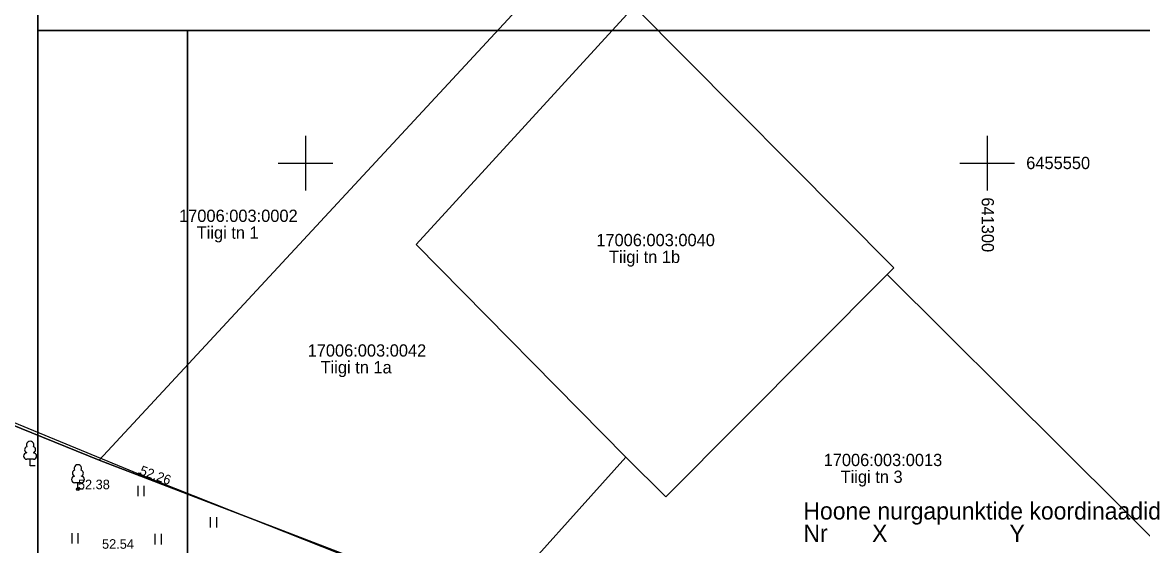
# Model space of a CAD drawing. Extents: x 641132 to 641353, y 6455352 to 6455639.
# Drawn here: x 641229.2 to 641311.4, y 6455522 to 6455560.3 of the extents above; entities that cross this region are included whole.
import ezdxf

# ---------------------------------------------------------------- set-up
doc = ezdxf.new("R2010")
doc.units = 0
for name, color, linetype in [('AED', 7, 'Continuous'), ('HALJASTUS', 7, 'Continuous'), ('KORGUS-EH2000', 7, 'Continuous'), ('PIIR', 7, 'Continuous'), ('PUU', 7, 'Continuous'), ('VORK', 7, 'Continuous'), ('VORMISTUS', 7, 'Continuous')]:
    doc.layers.add(name, color=color, linetype=linetype)

msp = doc.modelspace()

# ---------------------------------------------------------------- linework, layer by layer
at = {"layer": 'AED'}
msp.add_lwpolyline([(641295.863, 6455485.883), (641304.724, 6455499.626), (641271.39, 6455513.887), (641237.774, 6455527.199), (641213.916, 6455537.019), (641197.371, 6455543.8)], dxfattribs=at)
at = {"layer": 'HALJASTUS'}
for p, q in [((641237.691, 6455526.357), (641237.691, 6455525.596)), ((641238.146, 6455526.357), (641238.146, 6455525.596)), ((641243.015, 6455524.068), (641243.015, 6455523.307)), ((641243.47, 6455524.068), (641243.47, 6455523.307)), ((641232.848, 6455522.884), (641232.848, 6455522.123)), ((641233.303, 6455522.884), (641233.303, 6455522.123)), ((641238.943, 6455522.825), (641238.943, 6455522.064)), ((641239.398, 6455522.825), (641239.398, 6455522.064))]:
    msp.add_line(p, q, dxfattribs=at)
at = {"layer": 'KORGUS-EH2000'}
for centre in [(641237.774, 6455527.199), (641233.3, 6455526.105)]:
    msp.add_circle(centre, 0.1, dxfattribs=at)
at = {"layer": 'PIIR'}
for points in [[(641270.14, 6455566.26), (641234.86, 6455528.24), (641197.12, 6455543.53), (641244.95, 6455592.24)], [(641274.1, 6455561.48), (641258.11, 6455544.03), (641273.5, 6455528.46), (641263.44, 6455517.26), (641234.86, 6455528.24), (641270.14, 6455566.26)], [(641274.1, 6455561.48), (641293.16, 6455542.33), (641292.68, 6455541.85), (641276.43, 6455525.54), (641273.5, 6455528.46), (641258.11, 6455544.03)], [(641304.09, 6455499.98), (641272.29, 6455448.77), (641250.55, 6455469.68), (641225.85, 6455493.28), (641197.12, 6455543.53), (641234.86, 6455528.24), (641263.44, 6455517.26)], [(641304.09, 6455499.98), (641263.44, 6455517.26), (641273.5, 6455528.46), (641276.43, 6455525.54), (641292.68, 6455541.85), (641318.54, 6455516.15)]]:
    msp.add_lwpolyline(points, close=True, dxfattribs=at)
at = {"layer": 'PUU'}
for p, q in [((641230.036, 6455528.301), (641229.556, 6455528.301)), ((641229.796, 6455527.826), (641229.796, 6455528.301)), ((641230.176, 6455527.826), (641229.796, 6455527.826)), ((641233.54, 6455526.58), (641233.06, 6455526.58)), ((641233.3, 6455526.105), (641233.3, 6455526.58)), ((641233.68, 6455526.105), (641233.3, 6455526.105))]:
    msp.add_line(p, q, dxfattribs=at)
for centre, radius, start, end in [((641229.796, 6455529.346), 0.277, 332.5799, 207.4201), ((641229.559, 6455528.538), 0.238, 90.0016, 269.3953), ((641229.626, 6455528.999), 0.233, 109.02174, 253.14154), ((641229.966, 6455528.999), 0.233, 286.85082, 70.98591), ((641230.033, 6455528.538), 0.238, 270.6047, 89.9984), ((641233.3, 6455527.625), 0.277, 332.5799, 207.4201), ((641233.063, 6455526.817), 0.238, 90.0016, 269.3953), ((641233.13, 6455527.278), 0.233, 109.02174, 253.14154), ((641233.47, 6455527.278), 0.233, 286.85082, 70.98591), ((641233.537, 6455526.817), 0.238, 270.6047, 89.9984)]:
    msp.add_arc(centre, radius, start, end, dxfattribs=at)
at = {"layer": 'VORK'}
for p, q in [((641250, 6455552), (641250, 6455548)), ((641300, 6455552), (641300, 6455548)), ((641248, 6455550), (641252, 6455550)), ((641298, 6455550), (641302, 6455550))]:
    msp.add_line(p, q, dxfattribs=at)
at = {"layer": 'VORMISTUS'}
for p, q in [((641230.35, 6455562.227), (641230.35, 6455413.727)), ((641241.35, 6455559.727), (641332.85, 6455559.727)), ((641241.35, 6455559.727), (641241.35, 6455416.227))]:
    msp.add_line(p, q, dxfattribs=at)
for points in [[(641230.35, 6455562.227), (641335.35, 6455562.227), (641335.35, 6455559.727), (641230.35, 6455559.727)], [(641230.35, 6455562.227), (641335.35, 6455562.227), (641335.35, 6455413.727), (641230.35, 6455413.727)], [(641230.35, 6455559.727), (641241.35, 6455559.727), (641241.35, 6455416.227), (641230.35, 6455416.227)], [(641241.35, 6455559.727), (641332.85, 6455559.727), (641332.85, 6455416.227), (641241.35, 6455416.227)]]:
    msp.add_lwpolyline(points, close=True, dxfattribs=at)

# ---------------------------------------------------------------- texts
at = {"layer": 'KORGUS-EH2000'}
msp.add_text('52.26', height=0.7, rotation=340.232, dxfattribs=at).set_placement((641237.774, 6455527.199))
for s, p in [('52.38', (641233.3, 6455526.105)), ('52.54', (641235.069, 6455521.743))]:
    msp.add_text(s, height=0.7, dxfattribs=at).set_placement(p)
at = {"layer": 'PIIR'}
for s, p in [('17006:003:0002', (641240.722, 6455545.693)), ('Tiigi tn 1', (641242.013, 6455544.462)), ('17006:003:0040', (641271.329, 6455543.916)), ('Tiigi tn 1b', (641272.26, 6455542.685)), ('17006:003:0042', (641250.152, 6455535.824)), ('Tiigi tn 1a', (641251.105, 6455534.593)), ('17006:003:0013', (641288.008, 6455527.801)), ('Tiigi tn 3', (641289.254, 6455526.57))]:
    msp.add_text(s, height=0.9, dxfattribs=at).set_placement(p)
at = {"layer": 'VORK'}
msp.add_text('6455550', height=0.9, dxfattribs=at).set_placement((641302.871, 6455549.566))
msp.add_text('641300', height=0.9, rotation=270, dxfattribs=at).set_placement((641299.602, 6455547.493))
at = {"layer": 'VORMISTUS'}
for s, p in [('Hoone nurgapunktide koordinaadid', (641286.523, 6455523.886)), ('Nr', (641286.523, 6455522.248)), ('X', (641291.563, 6455522.248)), ('Y', (641301.643, 6455522.248))]:
    msp.add_text(s, height=1.26, dxfattribs=at).set_placement(p)

doc.saveas('drawing.dxf')
